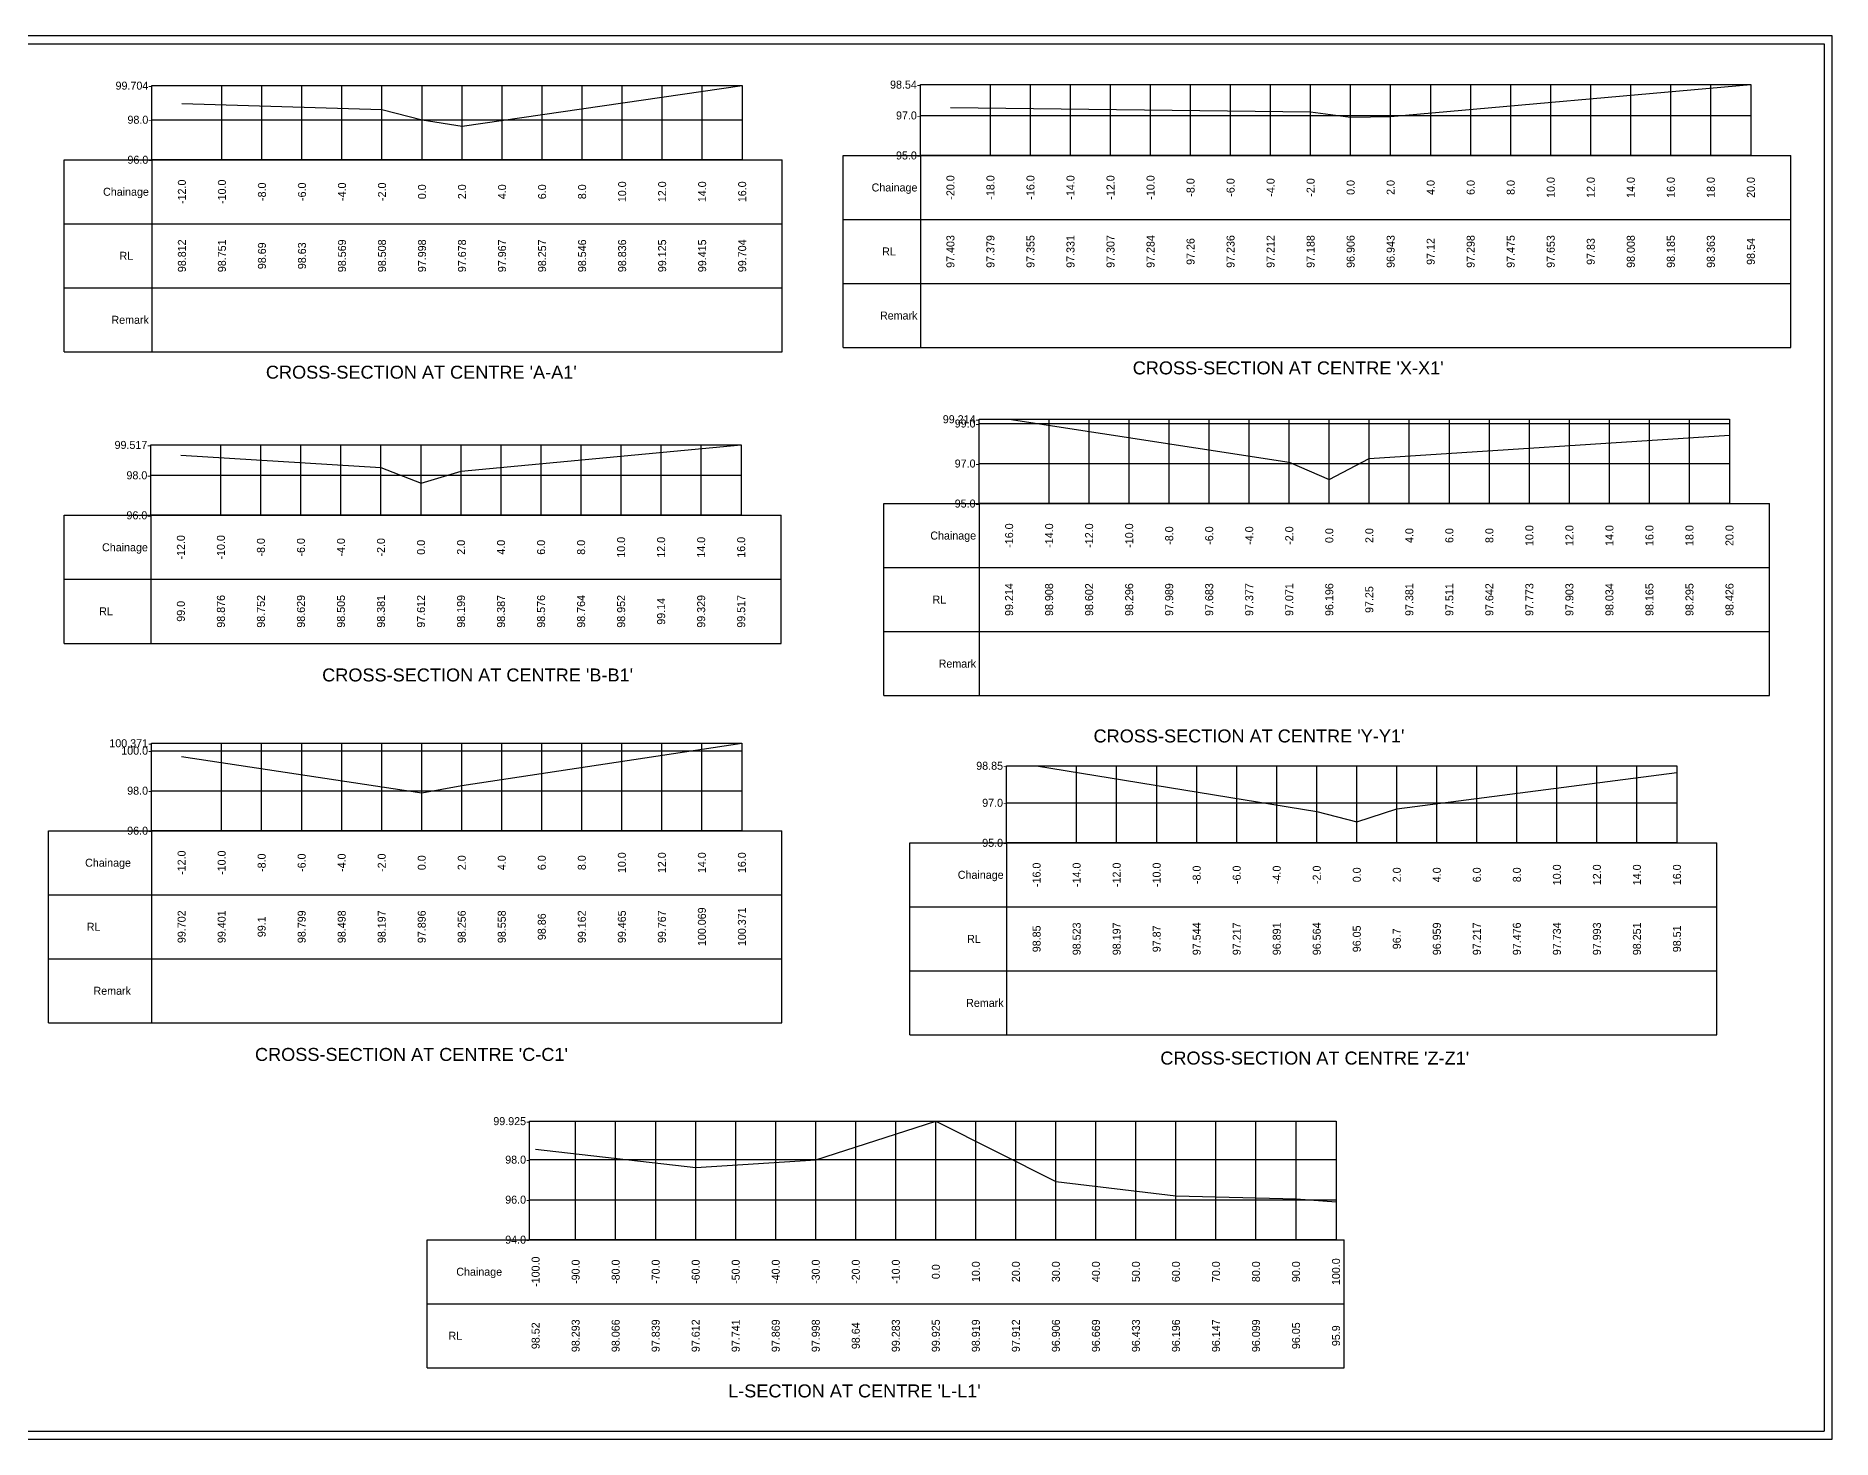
# Model space of a CAD drawing. Extents: x 9889 to 10585, y 9873 to 10224.
# Drawn here: x 10136.5 to 10585.3, y 9872.9 to 10223.6 of the extents above; entities that cross this region are included whole.
import ezdxf
from ezdxf.enums import TextEntityAlignment as Align

# ---------------------------------------------------------------- set-up
doc = ezdxf.new("R2010")
doc.units = 0
doc.header["$MEASUREMENT"] = 0
for name, color, linetype in [('FRAME', 7, 'Continuous'), ('Section--100-100', 7, 'Continuous'), ('Section--12-16', 7, 'Continuous'), ('Section--16-16', 7, 'Continuous'), ('Section--16-20', 7, 'Continuous'), ('Section--20-20', 7, 'Continuous'), ('TEXT', 7, 'Continuous')]:
    doc.layers.add(name, color=color, linetype=linetype)
doc.styles.add('A', font='ARIAL.TTF')

msp = doc.modelspace()

# ---------------------------------------------------------------- linework, layer by layer
at = {"layer": 'Section--100-100', "color": 252}
for p, q in [((10271.334, 9922.728), (10271.334, 9952.353)), ((10281.334, 9922.728), (10281.334, 9952.353)), ((10291.334, 9922.728), (10291.334, 9952.353)), ((10301.334, 9922.728), (10301.334, 9952.353)), ((10311.334, 9922.728), (10311.334, 9952.353)), ((10321.334, 9922.728), (10321.334, 9952.353)), ((10331.334, 9922.728), (10331.334, 9952.353)), ((10341.334, 9922.728), (10341.334, 9952.353)), ((10351.334, 9922.728), (10351.334, 9952.353)), ((10361.334, 9922.728), (10361.334, 9952.353)), ((10371.334, 9922.728), (10371.334, 9952.353)), ((10381.334, 9922.728), (10381.334, 9952.353)), ((10391.334, 9922.728), (10391.334, 9952.353)), ((10401.334, 9922.728), (10401.334, 9952.353)), ((10411.334, 9922.728), (10411.334, 9952.353)), ((10421.334, 9922.728), (10421.334, 9952.353)), ((10431.334, 9922.728), (10431.334, 9952.353)), ((10441.334, 9922.728), (10441.334, 9952.353)), ((10451.334, 9922.728), (10451.334, 9952.353)), ((10259.834, 9942.728), (10461.334, 9942.728)), ((10259.834, 9932.728), (10461.334, 9932.728)), ((10234.274, 9890.728), (10234.274, 9922.728)), ((10234.274, 9922.728), (10463.334, 9922.728)), ((10463.334, 9890.728), (10463.334, 9922.728)), ((10234.274, 9906.728), (10463.334, 9906.728)), ((10234.274, 9890.728), (10463.334, 9890.728))]:
    msp.add_line(p, q, dxfattribs=at)
at = {"layer": 'Section--100-100', "color": 5}
msp.add_lwpolyline([(10461.334, 9922.728), (10259.834, 9922.728), (10259.834, 9952.353), (10461.334, 9952.353), (10461.334, 9922.728)], dxfattribs=at)
at = {"layer": 'Section--100-100', "color": 1, "lineweight": 30}
msp.add_lwpolyline([(10261.334, 9945.328), (10301.334, 9940.788), (10331.334, 9942.718), (10361.334, 9952.353), (10391.334, 9937.258), (10421.334, 9933.708), (10451.334, 9932.978), (10461.334, 9932.228)], dxfattribs=at)
at = {"layer": 'Section--12-16', "color": 252}
for p, q in [((10182.946, 10192.604), (10182.946, 10211.124)), ((10192.946, 10192.604), (10192.946, 10211.124)), ((10202.946, 10192.604), (10202.946, 10211.124)), ((10212.946, 10192.604), (10212.946, 10211.124)), ((10222.946, 10192.604), (10222.946, 10211.124)), ((10232.946, 10192.604), (10232.946, 10211.124)), ((10242.946, 10192.604), (10242.946, 10211.124)), ((10252.946, 10192.604), (10252.946, 10211.124)), ((10262.946, 10192.604), (10262.946, 10211.124)), ((10272.946, 10192.604), (10272.946, 10211.124)), ((10282.946, 10192.604), (10282.946, 10211.124)), ((10292.946, 10192.604), (10292.946, 10211.124)), ((10302.946, 10192.604), (10302.946, 10211.124)), ((10165.446, 10202.604), (10312.946, 10202.604)), ((10143.501, 10192.604), (10322.946, 10192.604)), ((10143.501, 10144.604), (10143.501, 10192.604)), ((10322.946, 10144.604), (10322.946, 10192.604)), ((10143.501, 10176.604), (10322.946, 10176.604)), ((10143.501, 10160.604), (10322.946, 10160.604)), ((10143.501, 10144.604), (10322.946, 10144.604)), ((10182.697, 10103.756), (10182.697, 10121.341)), ((10192.697, 10103.756), (10192.697, 10121.341)), ((10202.697, 10103.756), (10202.697, 10121.341)), ((10212.697, 10103.756), (10212.697, 10121.341)), ((10222.697, 10103.756), (10222.697, 10121.341)), ((10232.697, 10103.756), (10232.697, 10121.341)), ((10242.697, 10103.756), (10242.697, 10121.341)), ((10252.697, 10103.756), (10252.697, 10121.341)), ((10262.697, 10103.756), (10262.697, 10121.341)), ((10272.697, 10103.756), (10272.697, 10121.341)), ((10282.697, 10103.756), (10282.697, 10121.341)), ((10292.697, 10103.756), (10292.697, 10121.341)), ((10302.697, 10103.756), (10302.697, 10121.341)), ((10165.197, 10113.756), (10312.697, 10113.756)), ((10143.535, 10103.756), (10322.697, 10103.756)), ((10143.535, 10071.756), (10143.535, 10103.756)), ((10322.697, 10071.756), (10322.697, 10103.756)), ((10143.535, 10087.756), (10322.697, 10087.756)), ((10143.535, 10071.756), (10322.697, 10071.756)), ((10165.379, 10044.934), (10312.879, 10044.934)), ((10182.879, 10024.934), (10182.879, 10046.789)), ((10192.879, 10024.934), (10192.879, 10046.789)), ((10202.879, 10024.934), (10202.879, 10046.789)), ((10212.879, 10024.934), (10212.879, 10046.789)), ((10222.879, 10024.934), (10222.879, 10046.789)), ((10232.879, 10024.934), (10232.879, 10046.789)), ((10242.879, 10024.934), (10242.879, 10046.789)), ((10252.879, 10024.934), (10252.879, 10046.789)), ((10262.879, 10024.934), (10262.879, 10046.789)), ((10272.879, 10024.934), (10272.879, 10046.789)), ((10282.879, 10024.934), (10282.879, 10046.789)), ((10292.879, 10024.934), (10292.879, 10046.789)), ((10302.879, 10024.934), (10302.879, 10046.789)), ((10165.379, 10034.934), (10312.879, 10034.934)), ((10139.642, 10024.934), (10322.879, 10024.934)), ((10139.642, 9976.934), (10139.642, 10024.934)), ((10322.879, 9976.934), (10322.879, 10024.934)), ((10139.642, 10008.934), (10322.879, 10008.934)), ((10139.642, 9992.934), (10322.879, 9992.934)), ((10139.642, 9976.934), (10322.879, 9976.934))]:
    msp.add_line(p, q, dxfattribs=at)
at = {"layer": 'Section--12-16', "color": 5}
for points in [[(10312.946, 10192.604), (10165.446, 10192.604), (10165.446, 10211.124), (10312.946, 10211.124), (10312.946, 10192.604)], [(10312.697, 10103.756), (10165.197, 10103.756), (10165.197, 10121.341), (10312.697, 10121.341), (10312.697, 10103.756)], [(10312.879, 10024.934), (10165.379, 10024.934), (10165.379, 10046.789), (10312.879, 10046.789), (10312.879, 10024.934)]]:
    msp.add_lwpolyline(points, dxfattribs=at)
at = {"layer": 'Section--12-16', "color": 1, "lineweight": 30}
for points in [[(10172.946, 10206.664), (10222.946, 10205.144), (10232.946, 10202.594), (10242.946, 10200.994), (10312.946, 10211.124)], [(10172.697, 10118.756), (10222.697, 10115.661), (10232.697, 10111.816), (10242.697, 10114.751), (10312.697, 10121.341)], [(10172.879, 10043.444), (10232.879, 10034.414), (10242.879, 10036.214), (10312.879, 10046.789)]]:
    msp.add_lwpolyline(points, dxfattribs=at)
at = {"layer": 'Section--12-16', "color": 252}
msp.add_lwpolyline([(10165.446, 10192.604), (10165.446, 10144.604)], dxfattribs=at)
at = {"layer": 'Section--16-16', "color": 252}
for p, q in [((10396.516, 10021.912), (10396.516, 10041.162)), ((10406.516, 10021.912), (10406.516, 10041.162)), ((10416.516, 10021.912), (10416.516, 10041.162)), ((10426.516, 10021.912), (10426.516, 10041.162)), ((10436.516, 10021.912), (10436.516, 10041.162)), ((10446.516, 10021.912), (10446.516, 10041.162)), ((10456.516, 10021.912), (10456.516, 10041.162)), ((10466.516, 10021.912), (10466.516, 10041.162)), ((10476.516, 10021.912), (10476.516, 10041.162)), ((10486.516, 10021.912), (10486.516, 10041.162)), ((10496.516, 10021.912), (10496.516, 10041.162)), ((10506.516, 10021.912), (10506.516, 10041.162)), ((10516.516, 10021.912), (10516.516, 10041.162)), ((10526.516, 10021.912), (10526.516, 10041.162)), ((10536.516, 10021.912), (10536.516, 10041.162)), ((10379.016, 10031.912), (10546.516, 10031.912)), ((10354.813, 10021.912), (10556.516, 10021.912)), ((10354.813, 9973.912), (10354.813, 10021.912)), ((10556.516, 9973.912), (10556.516, 10021.912)), ((10354.813, 10005.912), (10556.516, 10005.912)), ((10354.813, 9989.912), (10556.516, 9989.912)), ((10354.813, 9973.912), (10556.516, 9973.912))]:
    msp.add_line(p, q, dxfattribs=at)
for points in [[(10357.483, 10193.679), (10357.483, 10145.679)], [(10165.197, 10103.756), (10165.197, 10071.756)], [(10372.146, 10106.689), (10372.146, 10058.689)], [(10165.379, 10024.934), (10165.379, 9976.934)], [(10379.016, 10021.912), (10379.016, 9973.912)]]:
    msp.add_lwpolyline(points, dxfattribs=at)
at = {"layer": 'Section--16-16', "color": 5}
msp.add_lwpolyline([(10546.516, 10021.912), (10379.016, 10021.912), (10379.016, 10041.162), (10546.516, 10041.162), (10546.516, 10021.912)], dxfattribs=at)
at = {"layer": 'Section--16-16', "color": 1, "lineweight": 30}
msp.add_lwpolyline([(10386.516, 10041.162), (10456.516, 10029.732), (10466.516, 10027.162), (10476.516, 10030.412), (10546.516, 10039.462)], dxfattribs=at)
at = {"layer": 'Section--16-20', "color": 252}
for p, q in [((10372.146, 10126.689), (10559.646, 10126.689)), ((10389.646, 10106.689), (10389.646, 10127.759)), ((10399.646, 10106.689), (10399.646, 10127.759)), ((10409.646, 10106.689), (10409.646, 10127.759)), ((10419.646, 10106.689), (10419.646, 10127.759)), ((10429.646, 10106.689), (10429.646, 10127.759)), ((10439.646, 10106.689), (10439.646, 10127.759)), ((10449.646, 10106.689), (10449.646, 10127.759)), ((10459.646, 10106.689), (10459.646, 10127.759)), ((10469.646, 10106.689), (10469.646, 10127.759)), ((10479.646, 10106.689), (10479.646, 10127.759)), ((10489.646, 10106.689), (10489.646, 10127.759)), ((10499.646, 10106.689), (10499.646, 10127.759)), ((10509.646, 10106.689), (10509.646, 10127.759)), ((10519.646, 10106.689), (10519.646, 10127.759)), ((10529.646, 10106.689), (10529.646, 10127.759)), ((10539.646, 10106.689), (10539.646, 10127.759)), ((10549.646, 10106.689), (10549.646, 10127.759)), ((10372.146, 10116.689), (10559.646, 10116.689)), ((10348.342, 10106.689), (10569.646, 10106.689)), ((10348.342, 10058.689), (10348.342, 10106.689)), ((10569.646, 10058.689), (10569.646, 10106.689)), ((10348.342, 10090.689), (10569.646, 10090.689)), ((10348.342, 10074.689), (10569.646, 10074.689)), ((10348.342, 10058.689), (10569.646, 10058.689))]:
    msp.add_line(p, q, dxfattribs=at)
at = {"layer": 'Section--16-20', "color": 5}
msp.add_lwpolyline([(10559.646, 10106.689), (10372.146, 10106.689), (10372.146, 10127.759), (10559.646, 10127.759), (10559.646, 10106.689)], dxfattribs=at)
at = {"layer": 'Section--16-20', "color": 1, "lineweight": 30}
msp.add_lwpolyline([(10379.646, 10127.759), (10449.646, 10117.044), (10459.646, 10112.669), (10469.646, 10117.939), (10559.646, 10123.819)], dxfattribs=at)
at = {"layer": 'Section--20-20', "color": 252}
for p, q in [((10374.983, 10193.679), (10374.983, 10211.379)), ((10384.983, 10193.679), (10384.983, 10211.379)), ((10394.983, 10193.679), (10394.983, 10211.379)), ((10404.983, 10193.679), (10404.983, 10211.379)), ((10414.983, 10193.679), (10414.983, 10211.379)), ((10424.983, 10193.679), (10424.983, 10211.379)), ((10434.983, 10193.679), (10434.983, 10211.379)), ((10444.983, 10193.679), (10444.983, 10211.379)), ((10454.983, 10193.679), (10454.983, 10211.379)), ((10464.983, 10193.679), (10464.983, 10211.379)), ((10474.983, 10193.679), (10474.983, 10211.379)), ((10484.983, 10193.679), (10484.983, 10211.379)), ((10494.983, 10193.679), (10494.983, 10211.379)), ((10504.983, 10193.679), (10504.983, 10211.379)), ((10514.983, 10193.679), (10514.983, 10211.379)), ((10524.983, 10193.679), (10524.983, 10211.379)), ((10534.983, 10193.679), (10534.983, 10211.379)), ((10544.983, 10193.679), (10544.983, 10211.379)), ((10554.983, 10193.679), (10554.983, 10211.379)), ((10357.483, 10203.679), (10564.983, 10203.679)), ((10338.149, 10145.679), (10338.149, 10193.679)), ((10338.149, 10193.679), (10574.983, 10193.679)), ((10574.983, 10145.679), (10574.983, 10193.679)), ((10338.149, 10177.679), (10574.983, 10177.679)), ((10338.149, 10161.679), (10574.983, 10161.679)), ((10338.149, 10145.679), (10574.983, 10145.679))]:
    msp.add_line(p, q, dxfattribs=at)
at = {"layer": 'Section--20-20', "color": 5}
msp.add_lwpolyline([(10564.983, 10193.679), (10357.483, 10193.679), (10357.483, 10211.379), (10564.983, 10211.379), (10564.983, 10193.679)], dxfattribs=at)
at = {"layer": 'Section--20-20', "color": 1, "lineweight": 30}
msp.add_lwpolyline([(10364.983, 10205.694), (10454.983, 10204.619), (10464.983, 10203.209), (10474.983, 10203.394), (10564.983, 10211.379)], dxfattribs=at)
at = {"layer": 'TEXT'}
for points in [[(10119.877, 9872.902), (10585.281, 9872.902), (10585.281, 10223.551), (10131.309, 10223.551)], [(10131.309, 10221.551), (10583.281, 10221.551), (10583.281, 9874.902)], [(10119.877, 9874.902), (10583.281, 9874.902)]]:
    msp.add_lwpolyline(points, dxfattribs=at)

# ---------------------------------------------------------------- texts
at = {"layer": 'FRAME', "style": 'A'}
for s, p in [("CROSS-SECTION AT CENTRE 'A-A1'", (10193.935, 10137.898)), ("CROSS-SECTION AT CENTRE 'X-X1'", (10410.531, 10138.973)), ("CROSS-SECTION AT CENTRE 'B-B1'", (10208.002, 10062.234)), ("CROSS-SECTION AT CENTRE 'Y-Y1'", (10400.745, 10046.989)), ("CROSS-SECTION AT CENTRE 'C-C1'", (10191.218, 9967.408)), ("CROSS-SECTION AT CENTRE 'Z-Z1'", (10417.43, 9966.498)), ("L-SECTION AT CENTRE 'L-L1'", (10309.438, 9883.314))]:
    msp.add_text(s, height=3.24095, dxfattribs=at).set_placement(p)
at = {"layer": 'Section--100-100', "color": 7}
for s, p in [('99.925-', (10259.834, 9952.353)), ('98.0-', (10259.834, 9942.728)), ('96.0-', (10259.834, 9932.728)), ('94.0-', (10259.834, 9922.728)), ('Chainage ', (10253.709, 9914.728)), ('RL', (10242.991, 9898.728))]:
    msp.add_text(s, height=2, dxfattribs=at).set_placement(p, align=Align.MIDDLE_RIGHT)
for s, p in [('-100.0', (10261.334, 9914.728)), ('-90.0', (10271.334, 9914.728)), ('-80.0', (10281.334, 9914.728)), ('-70.0', (10291.334, 9914.728)), ('-60.0', (10301.334, 9914.728)), ('-50.0', (10311.334, 9914.728)), ('-40.0', (10321.334, 9914.728)), ('-30.0', (10331.334, 9914.728)), ('-20.0', (10341.334, 9914.728)), ('-10.0', (10351.334, 9914.728)), ('0.0', (10361.334, 9914.728)), ('10.0', (10371.334, 9914.728)), ('20.0', (10381.334, 9914.728)), ('30.0', (10391.334, 9914.728)), ('40.0', (10401.334, 9914.728)), ('50.0', (10411.334, 9914.728)), ('60.0', (10421.334, 9914.728)), ('70.0', (10431.334, 9914.728)), ('80.0', (10441.334, 9914.728)), ('90.0', (10451.334, 9914.728)), ('100.0', (10461.334, 9914.728)), ('98.52', (10261.334, 9898.728)), ('98.293', (10271.334, 9898.728)), ('98.066', (10281.334, 9898.728)), ('97.839', (10291.334, 9898.728)), ('97.612', (10301.334, 9898.728)), ('97.741', (10311.334, 9898.728)), ('97.869', (10321.334, 9898.728)), ('97.998', (10331.334, 9898.728)), ('98.64', (10341.334, 9898.728)), ('99.283', (10351.334, 9898.728)), ('99.925', (10361.334, 9898.728)), ('98.919', (10371.334, 9898.728)), ('97.912', (10381.334, 9898.728)), ('96.906', (10391.334, 9898.728)), ('96.669', (10401.334, 9898.728)), ('96.433', (10411.334, 9898.728)), ('96.196', (10421.334, 9898.728)), ('96.147', (10431.334, 9898.728)), ('96.099', (10441.334, 9898.728)), ('96.05', (10451.334, 9898.728)), ('95.9', (10461.334, 9898.728))]:
    msp.add_text(s, height=2, rotation=90.00021, dxfattribs=at).set_placement(p, align=Align.MIDDLE_CENTER)
at = {"layer": 'Section--12-16', "color": 7}
for s, p in [('99.704-', (10165.446, 10211.124)), ('98.0-', (10165.446, 10202.604)), ('96.0-', (10165.446, 10192.604)), ('Chainage ', (10165.446, 10184.604)), ('RL', (10160.782, 10168.604)), ('Remark ', (10165.446, 10152.604)), ('99.517-', (10165.197, 10121.341)), ('98.0-', (10165.197, 10113.756)), ('96.0-', (10165.197, 10103.756)), ('Chainage ', (10165.197, 10095.756)), ('RL', (10155.7, 10079.756)), ('100.371-', (10165.379, 10046.789)), ('100.0-', (10165.379, 10044.934)), ('98.0-', (10165.379, 10034.934)), ('96.0-', (10165.379, 10024.934)), ('Chainage ', (10160.96, 10016.934)), ('RL', (10152.61, 10000.934)), ('Remark ', (10160.96, 9984.934))]:
    msp.add_text(s, height=2, dxfattribs=at).set_placement(p, align=Align.MIDDLE_RIGHT)
for s, p in [('-12.0', (10172.946, 10184.604)), ('-10.0', (10182.946, 10184.604)), ('-8.0', (10192.946, 10184.604)), ('-6.0', (10202.946, 10184.604)), ('-4.0', (10212.946, 10184.604)), ('-2.0', (10222.946, 10184.604)), ('0.0', (10232.946, 10184.604)), ('2.0', (10242.946, 10184.604)), ('4.0', (10252.946, 10184.604)), ('6.0', (10262.946, 10184.604)), ('8.0', (10272.946, 10184.604)), ('10.0', (10282.946, 10184.604)), ('12.0', (10292.946, 10184.604)), ('14.0', (10302.946, 10184.604)), ('16.0', (10312.946, 10184.604)), ('98.812', (10172.946, 10168.604)), ('98.751', (10182.946, 10168.604)), ('98.69', (10192.946, 10168.604)), ('98.63', (10202.946, 10168.604)), ('98.569', (10212.946, 10168.604)), ('98.508', (10222.946, 10168.604)), ('97.998', (10232.946, 10168.604)), ('97.678', (10242.946, 10168.604)), ('97.967', (10252.946, 10168.604)), ('98.257', (10262.946, 10168.604)), ('98.546', (10272.946, 10168.604)), ('98.836', (10282.946, 10168.604)), ('99.125', (10292.946, 10168.604)), ('99.415', (10302.946, 10168.604)), ('99.704', (10312.946, 10168.604)), ('-12.0', (10172.697, 10095.756)), ('-10.0', (10182.697, 10095.756)), ('10.0', (10282.697, 10095.756)), ('12.0', (10292.697, 10095.756)), ('14.0', (10302.697, 10095.756)), ('16.0', (10312.697, 10095.756)), ('-8.0', (10192.697, 10095.756)), ('-6.0', (10202.697, 10095.756)), ('-4.0', (10212.697, 10095.756)), ('-2.0', (10222.697, 10095.756)), ('0.0', (10232.697, 10095.756)), ('2.0', (10242.697, 10095.756)), ('4.0', (10252.697, 10095.756)), ('6.0', (10262.697, 10095.756)), ('8.0', (10272.697, 10095.756)), ('99.0', (10172.697, 10079.756)), ('98.876', (10182.697, 10079.756)), ('98.752', (10192.697, 10079.756)), ('98.629', (10202.697, 10079.756)), ('98.505', (10212.697, 10079.756)), ('98.381', (10222.697, 10079.756)), ('97.612', (10232.697, 10079.756)), ('98.199', (10242.697, 10079.756)), ('98.387', (10252.697, 10079.756)), ('98.576', (10262.697, 10079.756)), ('98.764', (10272.697, 10079.756)), ('98.952', (10282.697, 10079.756)), ('99.14', (10292.697, 10079.756)), ('99.329', (10302.697, 10079.756)), ('99.517', (10312.697, 10079.756)), ('-12.0', (10172.879, 10016.934)), ('-10.0', (10182.879, 10016.934)), ('-8.0', (10192.879, 10016.934)), ('-6.0', (10202.879, 10016.934)), ('-4.0', (10212.879, 10016.934)), ('-2.0', (10222.879, 10016.934)), ('0.0', (10232.879, 10016.934)), ('2.0', (10242.879, 10016.934)), ('4.0', (10252.879, 10016.934)), ('6.0', (10262.879, 10016.934)), ('8.0', (10272.879, 10016.934)), ('10.0', (10282.879, 10016.934)), ('12.0', (10292.879, 10016.934)), ('14.0', (10302.879, 10016.934)), ('16.0', (10312.879, 10016.934)), ('99.702', (10172.879, 10000.934)), ('99.401', (10182.879, 10000.934)), ('98.799', (10202.879, 10000.934)), ('98.498', (10212.879, 10000.934)), ('98.197', (10222.879, 10000.934)), ('97.896', (10232.879, 10000.934)), ('98.256', (10242.879, 10000.934)), ('98.558', (10252.879, 10000.934)), ('98.86', (10262.879, 10000.934)), ('99.162', (10272.879, 10000.934)), ('99.465', (10282.879, 10000.934)), ('99.767', (10292.879, 10000.934)), ('100.069', (10302.879, 10000.934)), ('100.371', (10312.879, 10000.934)), ('99.1', (10192.879, 10000.934))]:
    msp.add_text(s, height=2, rotation=90.00021, dxfattribs=at).set_placement(p, align=Align.MIDDLE_CENTER)
at = {"layer": 'Section--16-16', "color": 7}
for s, p in [('98.85-', (10379.016, 10041.162)), ('97.0-', (10379.016, 10031.912)), ('95.0-', (10379.016, 10021.912)), ('Chainage ', (10379.016, 10013.912)), ('RL', (10372.572, 9997.912)), ('Remark ', (10379.016, 9981.912))]:
    msp.add_text(s, height=2, dxfattribs=at).set_placement(p, align=Align.MIDDLE_RIGHT)
for s, p in [('-16.0', (10386.516, 10013.912)), ('-14.0', (10396.516, 10013.912)), ('-12.0', (10406.516, 10013.912)), ('-10.0', (10416.516, 10013.912)), ('-8.0', (10426.516, 10013.912)), ('-6.0', (10436.516, 10013.912)), ('-4.0', (10446.516, 10013.912)), ('-2.0', (10456.516, 10013.912)), ('0.0', (10466.516, 10013.912)), ('2.0', (10476.516, 10013.912)), ('4.0', (10486.516, 10013.912)), ('6.0', (10496.516, 10013.912)), ('8.0', (10506.516, 10013.912)), ('10.0', (10516.516, 10013.912)), ('12.0', (10526.516, 10013.912)), ('14.0', (10536.516, 10013.912)), ('16.0', (10546.516, 10013.912)), ('98.85', (10386.516, 9997.912)), ('98.523', (10396.516, 9997.912)), ('98.197', (10406.516, 9997.912)), ('97.87', (10416.516, 9997.912)), ('97.544', (10426.516, 9997.912)), ('97.217', (10436.516, 9997.912)), ('96.891', (10446.516, 9997.912)), ('96.564', (10456.516, 9997.912)), ('96.05', (10466.516, 9997.912)), ('96.7', (10476.516, 9997.912)), ('96.959', (10486.516, 9997.912)), ('97.217', (10496.516, 9997.912)), ('97.476', (10506.516, 9997.912)), ('97.734', (10516.516, 9997.912)), ('97.993', (10526.516, 9997.912)), ('98.251', (10536.516, 9997.912)), ('98.51', (10546.516, 9997.912))]:
    msp.add_text(s, height=2, rotation=90.00021, dxfattribs=at).set_placement(p, align=Align.MIDDLE_CENTER)
at = {"layer": 'Section--16-20', "color": 7}
for s, p in [('99.214-', (10372.146, 10127.759)), ('99.0-', (10372.146, 10126.689)), ('97.0-', (10372.146, 10116.689)), ('95.0-', (10372.146, 10106.689)), ('Chainage ', (10372.146, 10098.689)), ('RL', (10363.933, 10082.689)), ('Remark ', (10372.146, 10066.689))]:
    msp.add_text(s, height=2, dxfattribs=at).set_placement(p, align=Align.MIDDLE_RIGHT)
for s, p in [('-16.0', (10379.646, 10098.689)), ('-14.0', (10389.646, 10098.689)), ('-12.0', (10399.646, 10098.689)), ('-10.0', (10409.646, 10098.689)), ('-8.0', (10419.646, 10098.689)), ('-6.0', (10429.646, 10098.689)), ('-4.0', (10439.646, 10098.689)), ('-2.0', (10449.646, 10098.689)), ('0.0', (10459.646, 10098.689)), ('2.0', (10469.646, 10098.689)), ('4.0', (10479.646, 10098.689)), ('6.0', (10489.646, 10098.689)), ('8.0', (10499.646, 10098.689)), ('10.0', (10509.646, 10098.689)), ('12.0', (10519.646, 10098.689)), ('14.0', (10529.646, 10098.689)), ('16.0', (10539.646, 10098.689)), ('18.0', (10549.646, 10098.689)), ('20.0', (10559.646, 10098.689)), ('99.214', (10379.646, 10082.689)), ('98.908', (10389.646, 10082.689)), ('98.602', (10399.646, 10082.689)), ('98.296', (10409.646, 10082.689)), ('97.989', (10419.646, 10082.689)), ('97.683', (10429.646, 10082.689)), ('97.377', (10439.646, 10082.689)), ('97.071', (10449.646, 10082.689)), ('96.196', (10459.646, 10082.689)), ('97.25', (10469.646, 10082.689)), ('97.381', (10479.646, 10082.689)), ('97.511', (10489.646, 10082.689)), ('97.642', (10499.646, 10082.689)), ('97.773', (10509.646, 10082.689)), ('97.903', (10519.646, 10082.689)), ('98.034', (10529.646, 10082.689)), ('98.165', (10539.646, 10082.689)), ('98.295', (10549.646, 10082.689)), ('98.426', (10559.646, 10082.689))]:
    msp.add_text(s, height=2, rotation=90.00021, dxfattribs=at).set_placement(p, align=Align.MIDDLE_CENTER)
at = {"layer": 'Section--20-20', "color": 7}
for s, p in [('98.54-', (10357.483, 10211.379)), ('97.0-', (10357.483, 10203.679)), ('95.0-', (10357.483, 10193.679)), ('Chainage ', (10357.483, 10185.679)), ('RL', (10351.356, 10169.679)), ('Remark ', (10357.483, 10153.679))]:
    msp.add_text(s, height=2, dxfattribs=at).set_placement(p, align=Align.MIDDLE_RIGHT)
for s, p in [('-20.0', (10364.983, 10185.679)), ('-18.0', (10374.983, 10185.679)), ('-16.0', (10384.983, 10185.679)), ('-14.0', (10394.983, 10185.679)), ('-12.0', (10404.983, 10185.679)), ('-10.0', (10414.983, 10185.679)), ('10.0', (10514.983, 10185.679)), ('12.0', (10524.983, 10185.679)), ('14.0', (10534.983, 10185.679)), ('16.0', (10544.983, 10185.679)), ('18.0', (10554.983, 10185.679)), ('20.0', (10564.983, 10185.679)), ('-8.0', (10424.983, 10185.679)), ('-6.0', (10434.983, 10185.679)), ('-4.0', (10444.983, 10185.679)), ('-2.0', (10454.983, 10185.679)), ('0.0', (10464.983, 10185.679)), ('2.0', (10474.983, 10185.679)), ('4.0', (10484.983, 10185.679)), ('6.0', (10494.983, 10185.679)), ('8.0', (10504.983, 10185.679)), ('97.403', (10364.983, 10169.679)), ('97.379', (10374.983, 10169.679)), ('97.355', (10384.983, 10169.679)), ('97.331', (10394.983, 10169.679)), ('97.307', (10404.983, 10169.679)), ('97.284', (10414.983, 10169.679)), ('97.26', (10424.983, 10169.679)), ('97.236', (10434.983, 10169.679)), ('97.212', (10444.983, 10169.679)), ('97.188', (10454.983, 10169.679)), ('96.906', (10464.983, 10169.679)), ('96.943', (10474.983, 10169.679)), ('97.12', (10484.983, 10169.679)), ('97.298', (10494.983, 10169.679)), ('97.475', (10504.983, 10169.679)), ('97.653', (10514.983, 10169.679)), ('97.83', (10524.983, 10169.679)), ('98.008', (10534.983, 10169.679)), ('98.185', (10544.983, 10169.679)), ('98.363', (10554.983, 10169.679)), ('98.54', (10564.983, 10169.679))]:
    msp.add_text(s, height=2, rotation=90.00021, dxfattribs=at).set_placement(p, align=Align.MIDDLE_CENTER)

doc.saveas('drawing.dxf')
